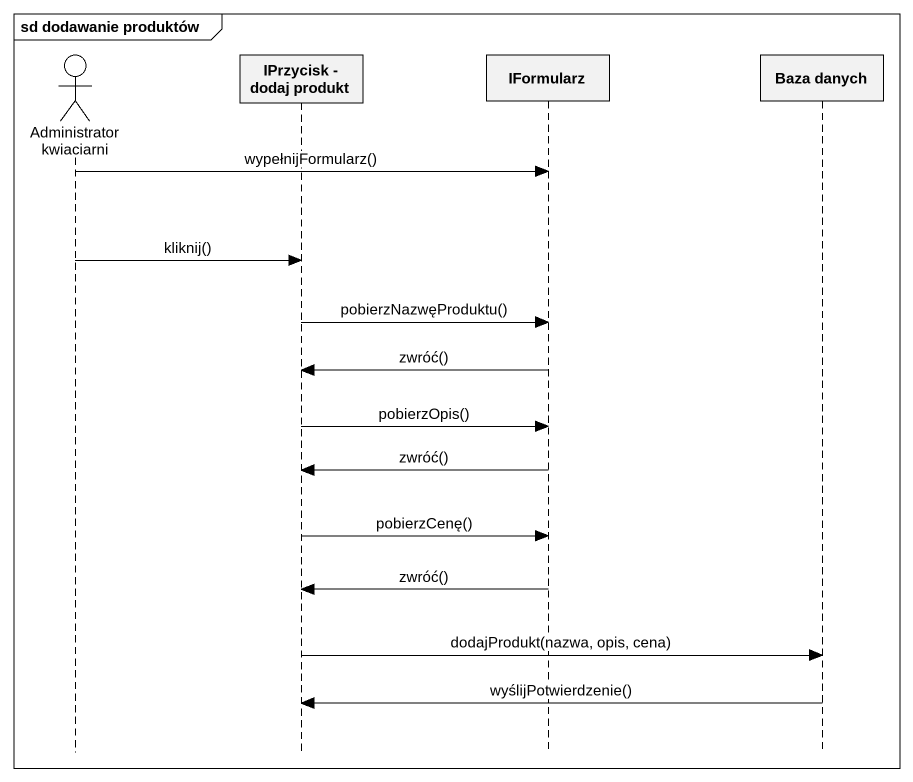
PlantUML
@startuml
mainframe sd dodawanie produktów
hide footbox
actor "Administrator kwiaciarni" as Administrator_kwiaciarni
participant "IPrzycisk - dodaj produkt" as IPrzycisk_dodaj_produkt
participant IFormularz
participant "Baza danych" as Baza_danych

Administrator_kwiaciarni -> IFormularz : wypełnijFormularz()
Administrator_kwiaciarni -> IPrzycisk_dodaj_produkt : kliknij()
IPrzycisk_dodaj_produkt -> IFormularz : pobierzNazwęProduktu()
IFormularz -> IPrzycisk_dodaj_produkt : zwróć()
IPrzycisk_dodaj_produkt -> IFormularz : pobierzOpis()
IFormularz -> IPrzycisk_dodaj_produkt : zwróć()
IPrzycisk_dodaj_produkt -> IFormularz : pobierzCenę()
IFormularz -> IPrzycisk_dodaj_produkt : zwróć()
IPrzycisk_dodaj_produkt -> Baza_danych : dodajProdukt(nazwa, opis, cena)
Baza_danych -> IPrzycisk_dodaj_produkt : wyślijPotwierdzenie()
@enduml
